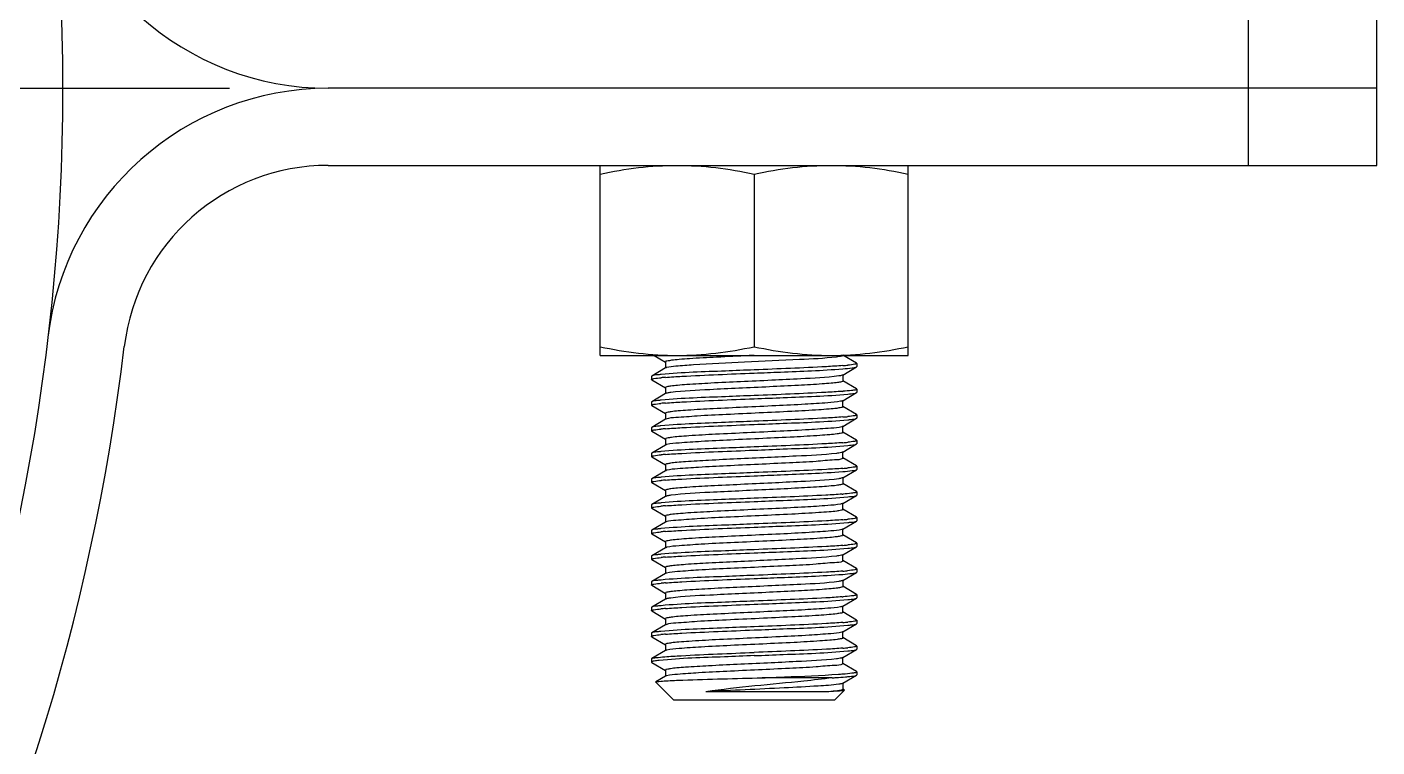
# Model space of a CAD drawing. Extents: x 27938 to 1042331, y -235042 to 1535213.
# Drawn here: x 704501 to 705436, y 751708 to 752207 of the extents above; entities that cross this region are included whole.
import ezdxf

# ---------------------------------------------------------------- set-up
doc = ezdxf.new("R2010")
doc.units = 0
doc.header["$LTSCALE"] = 1000
doc.header["$MEASUREMENT"] = 0
doc.linetypes.add('CENTER', pattern=[50.8, 31.75, -6.35, 6.35, -6.35])

msp = doc.modelspace()

# ---------------------------------------------------------------- linework, layer by layer
at = {"linetype": 'Continuous'}
for p, q in [((705347.48, 752111.23), (705347.48, 752218)), ((705436.45, 752111.23), (705436.45, 752218)), ((705436.45, 752164.62), (704709.87, 752164.62)), ((704709.87, 752111.23), (705436.45, 752111.23)), ((704898.16, 751979.55), (704898.16, 752111.23)), ((705004.93, 752105.22), (705004.93, 751985.56)), ((705111.7, 751979.55), (705111.7, 752111.23)), ((704898.16, 751979.55), (705111.7, 751979.55)), ((704935.56, 751979.52), (704943.57, 751974.88)), ((704943.38, 751975.1), (704943.38, 751970.65)), ((705004.93, 751979.55), (705001.35, 751979.39)), ((705075.94, 751974.19), (705066.28, 751979.78)), ((705075.94, 751974.19), (705076.11, 751973.99)), ((705076.11, 751973.99), (705076.11, 751971.77)), ((704933.92, 751965.29), (704933.75, 751965.09)), ((704933.75, 751965.09), (704933.75, 751962.87)), ((704943.57, 751970.88), (704933.92, 751965.29)), ((705066.28, 751965.98), (705075.94, 751971.57)), ((705066.47, 751966.2), (705066.47, 751961.76)), ((705075.94, 751971.57), (705076.11, 751971.77)), ((704933.92, 751962.67), (704933.75, 751962.87)), ((704933.92, 751962.67), (704943.57, 751957.08)), ((704943.38, 751957.31), (704943.38, 751952.86)), ((705075.94, 751956.39), (705066.28, 751961.98)), ((705075.94, 751956.39), (705076.11, 751956.2)), ((705076.11, 751956.2), (705076.11, 751953.97)), ((704933.92, 751947.49), (704933.75, 751947.3)), ((704933.75, 751947.3), (704933.75, 751945.07)), ((704943.57, 751953.08), (704933.92, 751947.49)), ((705066.28, 751948.18), (705075.94, 751953.78)), ((705066.47, 751943.96), (705066.47, 751948.41)), ((705075.94, 751953.78), (705076.11, 751953.97)), ((704933.92, 751944.88), (704933.75, 751945.07)), ((704933.92, 751944.88), (704943.57, 751939.29)), ((704943.38, 751939.51), (704943.38, 751935.06)), ((705075.94, 751938.6), (705066.28, 751944.19)), ((705066.28, 751930.39), (705075.94, 751935.98)), ((705075.94, 751938.6), (705076.11, 751938.4)), ((705075.94, 751935.98), (705076.11, 751936.18)), ((705076.11, 751938.4), (705076.11, 751936.18)), ((704933.92, 751929.7), (704933.75, 751929.5)), ((704933.75, 751929.5), (704933.75, 751927.28)), ((704933.92, 751927.08), (704933.75, 751927.28)), ((704943.57, 751935.29), (704933.92, 751929.7)), ((704933.92, 751927.08), (704943.57, 751921.49)), ((704943.79, 751935.39), (704943.57, 751935.29)), ((705066.47, 751926.17), (705066.47, 751930.61)), ((704943.57, 751917.49), (704933.92, 751911.9)), ((704943.38, 751921.72), (704943.38, 751917.27)), ((705075.94, 751920.8), (705066.28, 751926.39)), ((705066.28, 751912.59), (705075.94, 751918.19)), ((705075.94, 751920.8), (705076.11, 751920.61)), ((705075.94, 751918.19), (705076.11, 751918.38)), ((705076.11, 751920.61), (705076.11, 751918.38)), ((704933.92, 751911.9), (704933.75, 751911.71)), ((704933.75, 751911.71), (704933.75, 751909.48)), ((704933.92, 751909.29), (704933.75, 751909.48)), ((704933.92, 751909.29), (704943.57, 751903.7)), ((705066.28, 751912.59), (705066.01, 751912.47)), ((705075.94, 751903.01), (705066.28, 751908.6)), ((705066.47, 751908.37), (705066.47, 751912.82)), ((704943.57, 751899.7), (704933.92, 751894.11)), ((704943.38, 751903.92), (704943.38, 751899.47)), ((705066.28, 751894.8), (705075.94, 751900.39)), ((705075.94, 751903.01), (705076.11, 751902.81)), ((705075.94, 751900.39), (705076.11, 751900.59)), ((705076.11, 751902.81), (705076.11, 751900.59)), ((704933.92, 751894.11), (704933.75, 751893.91)), ((704933.75, 751893.91), (704933.75, 751891.69)), ((704933.92, 751891.49), (704933.75, 751891.69)), ((704933.92, 751891.49), (704943.57, 751885.9)), ((705075.94, 751885.21), (705066.28, 751890.8)), ((705066.47, 751895.03), (705066.47, 751890.58)), ((704943.57, 751881.9), (704933.92, 751876.31)), ((704943.38, 751886.13), (704943.38, 751881.68)), ((705066.28, 751877), (705075.94, 751882.6)), ((705075.94, 751885.21), (705076.11, 751885.02)), ((705075.94, 751882.6), (705076.11, 751882.79)), ((705076.11, 751885.02), (705076.11, 751882.79)), ((704933.92, 751876.31), (704933.75, 751876.12)), ((704933.75, 751876.12), (704933.75, 751873.89)), ((704933.92, 751873.7), (704933.75, 751873.89)), ((704933.92, 751873.7), (704943.57, 751868.11)), ((705075.94, 751867.42), (705066.28, 751873.01)), ((705066.47, 751872.78), (705066.47, 751877.23)), ((704943.57, 751864.11), (704933.92, 751858.52)), ((704943.38, 751868.33), (704943.38, 751863.88)), ((704943.79, 751864.21), (704943.57, 751864.11)), ((705066.28, 751859.21), (705075.94, 751864.8)), ((705075.94, 751867.42), (705076.11, 751867.22)), ((705075.94, 751864.8), (705076.11, 751865)), ((705076.11, 751867.22), (705076.11, 751865)), ((704933.92, 751858.52), (704933.75, 751858.32)), ((704933.75, 751858.32), (704933.75, 751856.1)), ((704933.92, 751855.9), (704933.75, 751856.1)), ((704933.92, 751855.9), (704943.57, 751850.31)), ((705075.94, 751849.62), (705066.28, 751855.21)), ((705066.47, 751854.99), (705066.47, 751859.44)), ((704943.57, 751846.31), (704933.92, 751840.72)), ((704943.38, 751850.54), (704943.38, 751846.09)), ((705066.28, 751841.41), (705075.94, 751847.01)), ((705075.94, 751849.62), (705076.11, 751849.43)), ((705075.94, 751847.01), (705076.11, 751847.2)), ((705076.11, 751849.43), (705076.11, 751847.2)), ((704933.92, 751840.72), (704933.75, 751840.53)), ((704933.75, 751840.53), (704933.75, 751838.3)), ((704933.92, 751838.11), (704933.75, 751838.3)), ((704933.92, 751838.11), (704943.57, 751832.52)), ((705066.28, 751841.41), (705066.01, 751841.29)), ((705075.94, 751831.83), (705066.28, 751837.42)), ((705066.47, 751837.19), (705066.47, 751841.64)), ((704943.57, 751828.52), (704933.92, 751822.93)), ((704943.38, 751832.74), (704943.38, 751828.29)), ((705066.28, 751823.62), (705075.94, 751829.21)), ((705066.47, 751823.85), (705066.47, 751819.4)), ((705075.94, 751831.83), (705076.11, 751831.63)), ((705075.94, 751829.21), (705076.11, 751829.41)), ((705076.11, 751831.63), (705076.11, 751829.41)), ((704933.92, 751822.93), (704933.75, 751822.73)), ((704933.75, 751822.73), (704933.75, 751820.51)), ((704933.92, 751820.31), (704933.75, 751820.51)), ((704933.92, 751820.31), (704943.57, 751814.72)), ((704943.38, 751814.95), (704943.38, 751810.5)), ((705075.94, 751814.03), (705066.28, 751819.62)), ((704933.92, 751805.13), (704933.75, 751804.94)), ((704933.75, 751804.94), (704933.75, 751802.71)), ((704943.57, 751810.72), (704933.92, 751805.13)), ((705066.28, 751805.82), (705075.94, 751811.42)), ((705066.47, 751801.6), (705066.47, 751806.05)), ((705075.94, 751814.03), (705076.11, 751813.84)), ((705075.94, 751811.42), (705076.11, 751811.61)), ((705076.11, 751813.84), (705076.11, 751811.61)), ((704933.92, 751802.52), (704933.75, 751802.71)), ((704933.92, 751802.52), (704943.57, 751796.93)), ((704943.38, 751797.15), (704943.38, 751792.7)), ((705075.94, 751796.24), (705066.28, 751801.83)), ((705075.94, 751796.24), (705076.11, 751796.04)), ((705076.11, 751796.04), (705076.11, 751793.82)), ((704933.92, 751787.34), (704933.75, 751787.14)), ((704933.75, 751787.14), (704933.75, 751784.92)), ((704943.57, 751792.93), (704933.92, 751787.34)), ((704943.79, 751793.03), (704943.57, 751792.93)), ((705066.28, 751788.03), (705075.94, 751793.62)), ((705066.47, 751783.81), (705066.47, 751788.26)), ((705075.94, 751793.62), (705076.11, 751793.82)), ((704933.92, 751784.72), (704933.75, 751784.92)), ((704933.92, 751784.72), (704943.57, 751779.13)), ((704943.38, 751779.36), (704943.38, 751774.91)), ((705075.94, 751778.44), (705066.28, 751784.03)), ((705075.94, 751778.44), (705076.11, 751778.25)), ((705076.11, 751778.25), (705076.11, 751776.02)), ((704933.75, 751769.35), (704933.92, 751769.54)), ((704933.75, 751769.35), (704933.75, 751767.12)), ((704943.57, 751775.13), (704933.92, 751769.54)), ((705066.28, 751770.23), (705066.01, 751770.11)), ((705066.28, 751770.23), (705075.94, 751775.83)), ((705066.47, 751766.01), (705066.47, 751770.46)), ((705075.94, 751775.83), (705076.11, 751776.02)), ((704933.75, 751767.12), (704933.92, 751766.93)), ((704933.92, 751766.93), (704943.57, 751761.34)), ((704943.38, 751761.56), (704943.38, 751757.11)), ((705075.94, 751760.65), (705066.28, 751766.24)), ((705076.11, 751760.45), (705075.94, 751760.65)), ((705075.94, 751758.03), (705076.11, 751758.23)), ((705076.11, 751760.45), (705076.11, 751758.23)), ((704936.71, 751753.26), (704936.75, 751753.39)), ((704949.32, 751740.65), (704936.71, 751753.26)), ((704943.57, 751757.34), (704936.75, 751753.39)), ((705059.05, 751756.22), (705010.51, 751756.22)), ((705066.28, 751752.44), (705075.94, 751758.03)), ((705066.47, 751752.67), (705066.47, 751748.22)), ((705060.54, 751740.65), (704949.32, 751740.65)), ((705056.63, 751746.59), (704971.54, 751746.59)), ((705060.54, 751740.65), (705067.5, 751747.62)), ((705067.45, 751747.76), (705066.28, 751748.44)), ((705067.45, 751747.76), (705067.5, 751747.62))]:
    msp.add_line(p, q, dxfattribs=at)
at = {"color": 0, "linetype": 'CENTER'}
msp.add_line((701506.89, 752164.62), (704641.46, 752164.62), dxfattribs=at)
at = {"linetype": 'Continuous'}
msp.add_circle((703074.17, 752164.62), 1451.62, dxfattribs=at)
for centre, radius, start, end in [((704709.87, 752360.36), 195.74, 186.82415, 270), ((704709.87, 751968.87), 195.74, 90, 173.17585), ((704709.87, 751968.87), 142.36, 90, 173.17585), ((703074.17, 752164.62), 1505.01, 186.82415, 353.17585), ((704959.36, 751761.13), 203.86, 94.45812, 95.31469), ((704946.05, 751964.58), 6.79, 105.09314, 106.14114), ((705051.54, 752163.26), 191.34, 274.44401, 275.50896), ((705044.99, 752226.03), 272.18, 274.42341, 274.54966), ((704959.12, 751746.2), 200.98, 94.45697, 95.35574), ((705051.52, 752127.9), 191.58, 274.44141, 275.50783), ((704959.09, 751728.74), 200.64, 94.45612, 95.36224), ((705051.44, 752111.11), 192.58, 274.44667, 275.48819), ((704959.26, 751708.89), 202.71, 94.45704, 95.331), ((704946.05, 751893.4), 6.79, 105.09314, 106.14114), ((705051.54, 752092.08), 191.34, 274.44401, 275.50896), ((704959.36, 751689.95), 203.86, 94.45812, 95.31469), ((705044.99, 752154.85), 272.18, 274.42341, 274.54966), ((704959.12, 751675.02), 200.98, 94.45697, 95.35574), ((705051.52, 752056.72), 191.58, 274.44141, 275.50783), ((704959.09, 751657.56), 200.64, 94.45612, 95.36224), ((705051.44, 752039.93), 192.58, 274.44667, 275.48819), ((704959.26, 751637.71), 202.71, 94.45704, 95.331), ((704946.05, 751822.22), 6.79, 105.09314, 106.14114), ((705051.54, 752020.9), 191.34, 274.44401, 275.50896), ((704959.36, 751618.77), 203.86, 94.45812, 95.31469), ((705044.99, 752083.67), 272.18, 274.42341, 274.54966), ((704959.12, 751603.84), 200.98, 94.45697, 95.35574), ((704959.09, 751586.38), 200.64, 94.45612, 95.36224), ((705051.52, 751985.54), 191.58, 274.44141, 275.50783), ((705051.44, 751968.75), 192.58, 274.44667, 275.48819), ((704946.05, 751751.04), 6.79, 105.09314, 106.14114)]:
    msp.add_arc(centre, radius, start, end, dxfattribs=at)
for points, knots in [([(704898.16, 752105.22), (704906.94, 752107.07), (704924.64, 752110.11), (704942.59, 752111.23), (704951.54, 752111.23)], [0, 0, 0, 0, 0.500766, 1, 1, 1, 1]), ([(704951.54, 752111.23), (704960.49, 752111.23), (704978.44, 752110.11), (704996.14, 752107.07), (705004.93, 752105.22)], [0, 0, 0, 0, 0.499234, 1, 1, 1, 1]), ([(705004.93, 752105.22), (705013.71, 752107.07), (705031.41, 752110.11), (705049.36, 752111.23), (705058.31, 752111.23)], [0, 0, 0, 0, 0.500766, 1, 1, 1, 1]), ([(705058.31, 752111.23), (705067.26, 752111.23), (705085.21, 752110.11), (705102.91, 752107.07), (705111.7, 752105.22)], [0, 0, 0, 0, 0.499234, 1, 1, 1, 1]), ([(704898.16, 751985.56), (704906.94, 751983.72), (704924.64, 751980.68), (704942.59, 751979.55), (704951.54, 751979.55)], [0, 0, 0, 0, 0.500766, 1, 1, 1, 1]), ([(704951.54, 751979.55), (704960.49, 751979.55), (704978.44, 751980.68), (704996.14, 751983.72), (705004.93, 751985.56)], [0, 0, 0, 0, 0.499234, 1, 1, 1, 1]), ([(705004.93, 751985.56), (705013.71, 751983.72), (705031.41, 751980.68), (705049.36, 751979.55), (705058.31, 751979.55)], [0, 0, 0, 0, 0.500766, 1, 1, 1, 1]), ([(705058.31, 751979.55), (705067.26, 751979.55), (705085.21, 751980.68), (705102.91, 751983.72), (705111.7, 751985.56)], [0, 0, 0, 0, 0.499234, 1, 1, 1, 1]), ([(705001.35, 751979.39), (704993.87, 751979.04), (704980.18, 751978.39), (704963.94, 751977.56), (704953.73, 751976.76), (704948.16, 751976.34), (704945.54, 751975.74), (704943.38, 751975.51), (704943.38, 751975.1)], [0, 0, 0, 0, 0.385608, 0.708188, 0.831159, 0.922444, 0.979031, 1, 1, 1, 1]), ([(705061.9, 751978.45), (705053.45, 751977.42), (705032.2, 751976.44), (704999.19, 751974.77), (704970.56, 751973.62), (704952.62, 751972.2), (704946.38, 751971.71), (704944.28, 751971.14)], [0, 0, 0, 0, 0.21664, 0.540669, 0.842029, 0.944627, 1, 1, 1, 1]), ([(705066.29, 751979.33), (705066.12, 751979.23), (705064.68, 751978.77), (705063.19, 751978.61), (705061.9, 751978.45)], [0, 0, 0, 0, 0.133087, 1, 1, 1, 1]), ([(705066.47, 751979.55), (705066.47, 751979.51), (705066.42, 751979.42), (705066.34, 751979.36), (705066.29, 751979.33)], [0, 0, 0, 0, 0.402304, 1, 1, 1, 1]), ([(705075.47, 751973.61), (705075.18, 751973.53), (705073.35, 751973.13), (705071.48, 751972.95), (705069.91, 751972.8)], [0, 0, 0, 0, 0.157623, 1, 1, 1, 1]), ([(705076.11, 751973.99), (705076.11, 751973.91), (705075.86, 751973.72), (705075.63, 751973.66), (705075.47, 751973.61)], [0, 0, 0, 0, 0.324871, 1, 1, 1, 1]), ([(704940.43, 751966.33), (704939.6, 751966.25), (704937.45, 751965.95), (704935.1, 751965.97), (704933.92, 751965.29)], [0, 0, 0, 0, 0.37952, 1, 1, 1, 1]), ([(704934.57, 751963.3), (704934.88, 751963.38), (704936.84, 751963.77), (704938.82, 751963.95), (704940.48, 751964.11)], [0, 0, 0, 0, 0.163234, 1, 1, 1, 1]), ([(705004.93, 751969.54), (704998.29, 751969.28), (704976.79, 751968.36), (704955.25, 751967.72), (704940.43, 751966.33)], [0, 0, 0, 0, 0.308576, 1, 1, 1, 1]), ([(705063.54, 751965.33), (705054.84, 751964.01), (705039.28, 751963.5), (705016.59, 751962.26), (704995.8, 751961.35), (704976.2, 751960.4), (704961.57, 751959.6), (704952.48, 751958.87), (704947.58, 751958.45), (704945.26, 751957.93), (704943.38, 751957.67), (704943.38, 751957.31)], [0, 0, 0, 0, 0.218787, 0.386207, 0.566108, 0.736243, 0.875583, 0.928118, 0.966979, 0.991, 1, 1, 1, 1]), ([(704943.51, 751964.37), (704947.28, 751964.67), (704967.74, 751965.9), (704988.23, 751966.65), (705004.93, 751967.32)], [0, 0, 0, 0, 0.184575, 1, 1, 1, 1]), ([(704944.16, 751971.11), (704944.05, 751971.07), (704943.85, 751971.01), (704943.65, 751970.92), (704943.57, 751970.88)], [0, 0, 0, 0, 0.572041, 1, 1, 1, 1]), ([(705066.37, 751972.49), (705062.6, 751972.19), (705042.13, 751970.96), (705021.64, 751970.21), (705004.93, 751969.54)], [0, 0, 0, 0, 0.184436, 1, 1, 1, 1]), ([(705004.93, 751967.32), (705011.02, 751967.56), (705031.47, 751968.4), (705051.94, 751969.14), (705066.27, 751970.26)], [0, 0, 0, 0, 0.297863, 1, 1, 1, 1]), ([(705066.28, 751965.98), (705066.16, 751965.91), (705065.27, 751965.58), (705064.33, 751965.45), (705063.54, 751965.33)], [0, 0, 0, 0, 0.147905, 1, 1, 1, 1]), ([(705066.27, 751970.26), (705068.49, 751970.43), (705071.64, 751970.87), (705075.04, 751971.06), (705075.94, 751971.57)], [0, 0, 0, 0, 0.683734, 1, 1, 1, 1]), ([(704933.75, 751962.87), (704933.75, 751962.97), (704934.09, 751963.17), (704934.36, 751963.24), (704934.57, 751963.3)], [0, 0, 0, 0, 0.313847, 1, 1, 1, 1]), ([(705066.47, 751961.76), (705066.47, 751961.4), (705064.65, 751961.14), (705062.38, 751960.63), (705057.61, 751960.22), (705048.75, 751959.49), (705034.43, 751958.71), (705015.2, 751957.76), (704994.66, 751956.86), (704971.83, 751955.66), (704956.05, 751955.05), (704947.09, 751953.85)], [0, 0, 0, 0, 0.00884, 0.032379, 0.070466, 0.122006, 0.258971, 0.426878, 0.605536, 0.773444, 1, 1, 1, 1]), ([(705065.98, 751954.67), (705062.2, 751954.37), (705041.86, 751953.15), (705021.5, 751952.41), (705004.93, 751951.75)], [0, 0, 0, 0, 0.18595, 1, 1, 1, 1]), ([(705073.69, 751955.46), (705073.24, 751955.39), (705070.88, 751955.07), (705068.5, 751954.87), (705066.58, 751954.71)], [0, 0, 0, 0, 0.190828, 1, 1, 1, 1]), ([(705076.11, 751956.2), (705076.11, 751956.12), (705075.29, 751955.52), (705074.46, 751955.57), (705073.69, 751955.46)], [0, 0, 0, 0, 0.093121, 1, 1, 1, 1]), ([(704933.75, 751945.07), (704933.75, 751945.16), (704934.04, 751945.36), (704934.28, 751945.42), (704934.47, 751945.48)], [0, 0, 0, 0, 0.318631, 1, 1, 1, 1]), ([(704940.48, 751948.54), (704939.64, 751948.46), (704937.47, 751948.16), (704935.11, 751948.18), (704933.92, 751947.49)], [0, 0, 0, 0, 0.379704, 1, 1, 1, 1]), ([(704934.47, 751945.48), (704934.77, 751945.56), (704936.72, 751945.96), (704938.7, 751946.15), (704940.36, 751946.3)], [0, 0, 0, 0, 0.159226, 1, 1, 1, 1]), ([(705004.93, 751951.75), (704998.3, 751951.48), (704976.81, 751950.57), (704955.29, 751949.93), (704940.48, 751948.54)], [0, 0, 0, 0, 0.308379, 1, 1, 1, 1]), ([(705064.82, 751947.75), (705061.87, 751947.16), (705053.63, 751946.55), (705038.7, 751945.54), (705019.34, 751944.62), (704998.08, 751943.65), (704977.78, 751942.68), (704962.5, 751941.87), (704952.97, 751941.11), (704947.81, 751940.69), (704945.37, 751940.14), (704943.38, 751939.89), (704943.38, 751939.51)], [0, 0, 0, 0, 0.074051, 0.202548, 0.368862, 0.551322, 0.726125, 0.870472, 0.925123, 0.96561, 0.990669, 1, 1, 1, 1]), ([(704943.5, 751946.57), (704947.27, 751946.87), (704967.74, 751948.11), (704988.22, 751948.86), (705004.93, 751949.52)], [0, 0, 0, 0, 0.184524, 1, 1, 1, 1]), ([(704947.09, 751953.85), (704946.66, 751953.79), (704945.49, 751953.59), (704944.24, 751953.47), (704943.57, 751953.08)], [0, 0, 0, 0, 0.360643, 1, 1, 1, 1]), ([(705004.93, 751949.52), (705011.66, 751949.79), (705033.32, 751950.72), (705055.03, 751951.33), (705069.91, 751952.78)], [0, 0, 0, 0, 0.310578, 1, 1, 1, 1]), ([(705066.28, 751948.18), (705066.11, 751948.09), (705065.62, 751947.92), (705065.12, 751947.81), (705064.82, 751947.75)], [0, 0, 0, 0, 0.388593, 1, 1, 1, 1]), ([(705069.91, 751952.78), (705070.68, 751952.86), (705072.67, 751953.14), (705074.84, 751953.14), (705075.94, 751953.78)], [0, 0, 0, 0, 0.377935, 1, 1, 1, 1]), ([(705066.47, 751943.96), (705066.47, 751943.55), (705064.32, 751943.32), (705061.69, 751942.72), (705056.12, 751942.3), (705045.92, 751941.51), (705029.68, 751940.67), (705008.34, 751939.68), (704986.49, 751938.63), (704967.17, 751937.82), (704953.38, 751936.51), (704945.98, 751936.26), (704943.79, 751935.39)], [0, 0, 0, 0, 0.009911, 0.036684, 0.079861, 0.138026, 0.290611, 0.473012, 0.659513, 0.823824, 0.942824, 1, 1, 1, 1]), ([(705066.36, 751936.9), (705062.59, 751936.6), (705042.12, 751935.37), (705021.63, 751934.62), (705004.93, 751933.95)], [0, 0, 0, 0, 0.184477, 1, 1, 1, 1]), ([(705069.86, 751934.98), (705070.63, 751935.06), (705072.64, 751935.34), (705074.83, 751935.34), (705075.94, 751935.98)], [0, 0, 0, 0, 0.378132, 1, 1, 1, 1]), ([(705075.44, 751938.01), (705075.15, 751937.93), (705073.33, 751937.54), (705071.47, 751937.36), (705069.91, 751937.21)], [0, 0, 0, 0, 0.159145, 1, 1, 1, 1]), ([(705076.11, 751938.4), (705076.11, 751938.31), (705075.84, 751938.13), (705075.61, 751938.06), (705075.44, 751938.01)], [0, 0, 0, 0, 0.322656, 1, 1, 1, 1]), ([(704933.75, 751927.28), (704933.75, 751927.38), (704934.08, 751927.58), (704934.35, 751927.65), (704934.55, 751927.7)], [0, 0, 0, 0, 0.315061, 1, 1, 1, 1]), ([(704940.36, 751930.73), (704939.54, 751930.66), (704937.41, 751930.36), (704935.08, 751930.38), (704933.92, 751929.7)], [0, 0, 0, 0, 0.37931, 1, 1, 1, 1]), ([(704934.55, 751927.7), (704934.86, 751927.79), (704936.77, 751928.17), (704938.72, 751928.35), (704940.34, 751928.51)], [0, 0, 0, 0, 0.163145, 1, 1, 1, 1]), ([(705004.93, 751933.95), (704998.28, 751933.69), (704976.75, 751932.77), (704955.19, 751932.14), (704940.36, 751930.73)], [0, 0, 0, 0, 0.308852, 1, 1, 1, 1]), ([(705065.74, 751930.18), (705063.27, 751929.44), (705055.61, 751928.99), (705041.38, 751927.85), (705022.04, 751926.97), (705000.37, 751925.96), (704979.37, 751924.97), (704963.45, 751924.14), (704953.48, 751923.36), (704948.04, 751922.93), (704945.48, 751922.35), (704943.38, 751922.11), (704943.38, 751921.72)], [0, 0, 0, 0, 0.062951, 0.18524, 0.350271, 0.535399, 0.715185, 0.864922, 0.92187, 0.964113, 0.990297, 1, 1, 1, 1]), ([(704943.5, 751928.78), (704947.27, 751929.08), (704967.74, 751930.31), (704988.22, 751931.06), (705004.93, 751931.73)], [0, 0, 0, 0, 0.18453, 1, 1, 1, 1]), ([(705004.93, 751931.73), (705011.65, 751931.99), (705033.29, 751932.92), (705054.98, 751933.54), (705069.86, 751934.98)], [0, 0, 0, 0, 0.310323, 1, 1, 1, 1]), ([(705066.28, 751930.39), (705066.21, 751930.35), (705066.03, 751930.27), (705065.84, 751930.21), (705065.74, 751930.18)], [0, 0, 0, 0, 0.430479, 1, 1, 1, 1]), ([(704944.53, 751917.82), (704944.34, 751917.77), (704944.01, 751917.68), (704943.69, 751917.56), (704943.57, 751917.49)], [0, 0, 0, 0, 0.59312, 1, 1, 1, 1]), ([(705066.47, 751926.17), (705066.47, 751925.78), (705064.43, 751925.53), (705061.93, 751924.97), (705056.63, 751924.55), (705046.88, 751923.78), (705031.28, 751922.95), (705010.63, 751921.98), (704989.16, 751920.99), (704969.8, 751920.08), (704955.19, 751919.02), (704947.25, 751918.47), (704944.53, 751917.82)], [0, 0, 0, 0, 0.00951, 0.035123, 0.076469, 0.132247, 0.279239, 0.456494, 0.640275, 0.805971, 0.931424, 1, 1, 1, 1]), ([(705066.37, 751919.11), (705062.6, 751918.81), (705042.13, 751917.57), (705021.64, 751916.82), (705004.93, 751916.16)], [0, 0, 0, 0, 0.184455, 1, 1, 1, 1]), ([(705004.93, 751913.93), (705011.66, 751914.2), (705033.32, 751915.13), (705055.03, 751915.74), (705069.91, 751917.19)], [0, 0, 0, 0, 0.310595, 1, 1, 1, 1]), ([(705075.42, 751920.21), (705075.14, 751920.13), (705073.3, 751919.74), (705071.43, 751919.56), (705069.86, 751919.41)], [0, 0, 0, 0, 0.159397, 1, 1, 1, 1]), ([(705069.91, 751917.19), (705070.68, 751917.27), (705072.67, 751917.55), (705074.84, 751917.55), (705075.94, 751918.19)], [0, 0, 0, 0, 0.377931, 1, 1, 1, 1]), ([(705076.11, 751920.61), (705076.11, 751920.52), (705075.84, 751920.33), (705075.6, 751920.26), (705075.42, 751920.21)], [0, 0, 0, 0, 0.322005, 1, 1, 1, 1]), ([(704933.75, 751909.48), (704933.75, 751909.57), (704934.04, 751909.77), (704934.29, 751909.84), (704934.48, 751909.89)], [0, 0, 0, 0, 0.317967, 1, 1, 1, 1]), ([(704940.34, 751912.94), (704939.52, 751912.86), (704937.4, 751912.56), (704935.08, 751912.58), (704933.92, 751911.9)], [0, 0, 0, 0, 0.379296, 1, 1, 1, 1]), ([(704934.48, 751909.89), (704934.79, 751909.98), (704936.76, 751910.38), (704938.75, 751910.56), (704940.43, 751910.72)], [0, 0, 0, 0, 0.159617, 1, 1, 1, 1]), ([(705004.93, 751916.16), (704998.27, 751915.89), (704976.74, 751914.97), (704955.17, 751914.34), (704940.34, 751912.94)], [0, 0, 0, 0, 0.308927, 1, 1, 1, 1]), ([(705061.9, 751911.72), (705052.69, 751910.6), (705036.73, 751909.93), (705013.79, 751908.76), (704993.52, 751907.86), (704974.64, 751906.93), (704960.65, 751906.16), (704952, 751905.44), (704947.36, 751905.03), (704945.14, 751904.53), (704943.38, 751904.27), (704943.38, 751903.92)], [0, 0, 0, 0, 0.234088, 0.402448, 0.579889, 0.745639, 0.880314, 0.930897, 0.968237, 0.991317, 1, 1, 1, 1]), ([(704943.51, 751910.98), (704947.28, 751911.28), (704967.74, 751912.52), (704988.23, 751913.27), (705004.93, 751913.93)], [0, 0, 0, 0, 0.184554, 1, 1, 1, 1]), ([(705066.29, 751908.15), (705064.64, 751907.17), (705058.06, 751907.22), (705046.05, 751905.73), (705028.29, 751905.08), (705007.7, 751904.03), (704986.7, 751903.08), (704968.04, 751902.2), (704954.22, 751901.13), (704946.76, 751900.63), (704944.28, 751899.96)], [0, 0, 0, 0, 0.046973, 0.152409, 0.303029, 0.479455, 0.658932, 0.818305, 0.937036, 1, 1, 1, 1]), ([(705066.01, 751912.47), (705065.8, 751912.39), (705064.45, 751912.03), (705063.07, 751911.86), (705061.9, 751911.72)], [0, 0, 0, 0, 0.158312, 1, 1, 1, 1]), ([(705066.47, 751908.37), (705066.47, 751908.33), (705066.42, 751908.24), (705066.34, 751908.18), (705066.29, 751908.15)], [0, 0, 0, 0, 0.402304, 1, 1, 1, 1]), ([(704944.16, 751899.93), (704944.05, 751899.89), (704943.85, 751899.83), (704943.65, 751899.74), (704943.57, 751899.7)], [0, 0, 0, 0, 0.572041, 1, 1, 1, 1]), ([(705066.37, 751901.31), (705062.6, 751901.01), (705042.13, 751899.78), (705021.64, 751899.03), (705004.93, 751898.36)], [0, 0, 0, 0, 0.184436, 1, 1, 1, 1]), ([(705004.93, 751896.14), (705011.02, 751896.38), (705031.47, 751897.22), (705051.94, 751897.96), (705066.27, 751899.08)], [0, 0, 0, 0, 0.297863, 1, 1, 1, 1]), ([(705066.27, 751899.08), (705068.49, 751899.25), (705071.64, 751899.69), (705075.04, 751899.88), (705075.94, 751900.39)], [0, 0, 0, 0, 0.683734, 1, 1, 1, 1]), ([(705075.47, 751902.43), (705075.18, 751902.35), (705073.35, 751901.95), (705071.48, 751901.77), (705069.91, 751901.62)], [0, 0, 0, 0, 0.157623, 1, 1, 1, 1]), ([(705076.11, 751902.81), (705076.11, 751902.73), (705075.86, 751902.54), (705075.63, 751902.48), (705075.47, 751902.43)], [0, 0, 0, 0, 0.324871, 1, 1, 1, 1]), ([(704933.75, 751891.69), (704933.75, 751891.79), (704934.09, 751891.99), (704934.36, 751892.06), (704934.57, 751892.12)], [0, 0, 0, 0, 0.313847, 1, 1, 1, 1]), ([(704940.43, 751895.15), (704939.6, 751895.07), (704937.45, 751894.77), (704935.1, 751894.79), (704933.92, 751894.11)], [0, 0, 0, 0, 0.37952, 1, 1, 1, 1]), ([(704934.57, 751892.12), (704934.88, 751892.2), (704936.84, 751892.59), (704938.82, 751892.77), (704940.48, 751892.93)], [0, 0, 0, 0, 0.163234, 1, 1, 1, 1]), ([(705004.93, 751898.36), (704998.29, 751898.1), (704976.79, 751897.18), (704955.25, 751896.54), (704940.43, 751895.15)], [0, 0, 0, 0, 0.308576, 1, 1, 1, 1]), ([(705063.54, 751894.15), (705054.84, 751892.83), (705039.28, 751892.32), (705016.59, 751891.08), (704995.8, 751890.17), (704976.2, 751889.22), (704961.57, 751888.42), (704952.48, 751887.69), (704947.58, 751887.27), (704945.26, 751886.75), (704943.38, 751886.49), (704943.38, 751886.13)], [0, 0, 0, 0, 0.218787, 0.386207, 0.566108, 0.736243, 0.875583, 0.928118, 0.966979, 0.991, 1, 1, 1, 1]), ([(704943.51, 751893.19), (704947.28, 751893.49), (704967.74, 751894.72), (704988.23, 751895.47), (705004.93, 751896.14)], [0, 0, 0, 0, 0.184575, 1, 1, 1, 1]), ([(705066.47, 751890.58), (705066.47, 751890.22), (705064.65, 751889.96), (705062.38, 751889.45), (705057.61, 751889.04), (705048.75, 751888.31), (705034.43, 751887.53), (705015.2, 751886.58), (704994.66, 751885.68), (704971.83, 751884.48), (704956.05, 751883.87), (704947.09, 751882.67)], [0, 0, 0, 0, 0.00884, 0.032379, 0.070466, 0.122006, 0.258971, 0.426878, 0.605536, 0.773444, 1, 1, 1, 1]), ([(705066.28, 751894.8), (705066.16, 751894.73), (705065.27, 751894.4), (705064.33, 751894.27), (705063.54, 751894.15)], [0, 0, 0, 0, 0.147905, 1, 1, 1, 1]), ([(705004.93, 751880.57), (704998.3, 751880.3), (704976.81, 751879.39), (704955.29, 751878.75), (704940.48, 751877.36)], [0, 0, 0, 0, 0.308379, 1, 1, 1, 1]), ([(704947.09, 751882.67), (704946.66, 751882.61), (704945.49, 751882.41), (704944.24, 751882.29), (704943.57, 751881.9)], [0, 0, 0, 0, 0.360643, 1, 1, 1, 1]), ([(705065.98, 751883.49), (705062.2, 751883.19), (705041.86, 751881.97), (705021.5, 751881.23), (705004.93, 751880.57)], [0, 0, 0, 0, 0.18595, 1, 1, 1, 1]), ([(705004.93, 751878.34), (705011.66, 751878.61), (705033.32, 751879.54), (705055.03, 751880.15), (705069.91, 751881.6)], [0, 0, 0, 0, 0.310578, 1, 1, 1, 1]), ([(705073.69, 751884.28), (705073.24, 751884.21), (705070.88, 751883.89), (705068.5, 751883.69), (705066.58, 751883.53)], [0, 0, 0, 0, 0.190828, 1, 1, 1, 1]), ([(705069.91, 751881.6), (705070.68, 751881.68), (705072.67, 751881.96), (705074.84, 751881.96), (705075.94, 751882.6)], [0, 0, 0, 0, 0.377935, 1, 1, 1, 1]), ([(705076.11, 751885.02), (705076.11, 751884.94), (705075.29, 751884.34), (705074.46, 751884.39), (705073.69, 751884.28)], [0, 0, 0, 0, 0.093121, 1, 1, 1, 1]), ([(704933.75, 751873.89), (704933.75, 751873.98), (704934.04, 751874.18), (704934.28, 751874.24), (704934.47, 751874.3)], [0, 0, 0, 0, 0.318631, 1, 1, 1, 1]), ([(704940.48, 751877.36), (704939.64, 751877.28), (704937.47, 751876.98), (704935.11, 751877), (704933.92, 751876.31)], [0, 0, 0, 0, 0.379704, 1, 1, 1, 1]), ([(704934.47, 751874.3), (704934.77, 751874.38), (704936.72, 751874.78), (704938.7, 751874.97), (704940.36, 751875.12)], [0, 0, 0, 0, 0.159226, 1, 1, 1, 1]), ([(705064.82, 751876.57), (705061.87, 751875.98), (705053.63, 751875.37), (705038.7, 751874.36), (705019.34, 751873.44), (704998.08, 751872.47), (704977.78, 751871.5), (704962.5, 751870.69), (704952.97, 751869.93), (704947.81, 751869.51), (704945.37, 751868.96), (704943.38, 751868.71), (704943.38, 751868.33)], [0, 0, 0, 0, 0.074051, 0.202548, 0.368862, 0.551322, 0.726125, 0.870472, 0.925123, 0.96561, 0.990669, 1, 1, 1, 1]), ([(704943.5, 751875.39), (704947.27, 751875.69), (704967.74, 751876.93), (704988.22, 751877.68), (705004.93, 751878.34)], [0, 0, 0, 0, 0.184524, 1, 1, 1, 1]), ([(705066.47, 751872.78), (705066.47, 751872.37), (705064.32, 751872.14), (705061.69, 751871.54), (705056.12, 751871.12), (705045.92, 751870.33), (705029.68, 751869.49), (705008.34, 751868.5), (704986.49, 751867.45), (704967.17, 751866.64), (704953.38, 751865.33), (704945.98, 751865.08), (704943.79, 751864.21)], [0, 0, 0, 0, 0.009911, 0.036684, 0.079861, 0.138026, 0.290611, 0.473012, 0.659513, 0.823824, 0.942824, 1, 1, 1, 1]), ([(705066.28, 751877), (705066.11, 751876.91), (705065.62, 751876.74), (705065.12, 751876.63), (705064.82, 751876.57)], [0, 0, 0, 0, 0.388593, 1, 1, 1, 1]), ([(705004.93, 751862.77), (704998.28, 751862.51), (704976.75, 751861.59), (704955.19, 751860.96), (704940.36, 751859.55)], [0, 0, 0, 0, 0.308852, 1, 1, 1, 1]), ([(705066.36, 751865.72), (705062.59, 751865.42), (705042.12, 751864.19), (705021.63, 751863.44), (705004.93, 751862.77)], [0, 0, 0, 0, 0.184477, 1, 1, 1, 1]), ([(705004.93, 751860.55), (705011.65, 751860.81), (705033.29, 751861.74), (705054.98, 751862.36), (705069.86, 751863.8)], [0, 0, 0, 0, 0.310323, 1, 1, 1, 1]), ([(705069.86, 751863.8), (705070.63, 751863.88), (705072.64, 751864.16), (705074.83, 751864.16), (705075.94, 751864.8)], [0, 0, 0, 0, 0.378132, 1, 1, 1, 1]), ([(705075.44, 751866.83), (705075.15, 751866.75), (705073.33, 751866.36), (705071.47, 751866.18), (705069.91, 751866.03)], [0, 0, 0, 0, 0.159145, 1, 1, 1, 1]), ([(705076.11, 751867.22), (705076.11, 751867.13), (705075.84, 751866.95), (705075.61, 751866.88), (705075.44, 751866.83)], [0, 0, 0, 0, 0.322656, 1, 1, 1, 1]), ([(704933.75, 751856.1), (704933.75, 751856.2), (704934.08, 751856.4), (704934.35, 751856.47), (704934.55, 751856.53)], [0, 0, 0, 0, 0.315061, 1, 1, 1, 1]), ([(704940.36, 751859.55), (704939.54, 751859.48), (704937.41, 751859.18), (704935.08, 751859.2), (704933.92, 751858.52)], [0, 0, 0, 0, 0.37931, 1, 1, 1, 1]), ([(704934.55, 751856.53), (704934.86, 751856.61), (704936.77, 751856.99), (704938.72, 751857.17), (704940.34, 751857.33)], [0, 0, 0, 0, 0.163145, 1, 1, 1, 1]), ([(705065.74, 751859), (705063.27, 751858.26), (705055.61, 751857.81), (705041.38, 751856.67), (705022.04, 751855.79), (705000.37, 751854.78), (704979.37, 751853.79), (704963.45, 751852.96), (704953.48, 751852.18), (704948.04, 751851.75), (704945.48, 751851.17), (704943.38, 751850.93), (704943.38, 751850.54)], [0, 0, 0, 0, 0.062951, 0.18524, 0.350271, 0.535399, 0.715185, 0.864922, 0.92187, 0.964113, 0.990297, 1, 1, 1, 1]), ([(704943.5, 751857.6), (704947.27, 751857.9), (704967.74, 751859.13), (704988.22, 751859.88), (705004.93, 751860.55)], [0, 0, 0, 0, 0.18453, 1, 1, 1, 1]), ([(705066.47, 751854.99), (705066.47, 751854.6), (705064.43, 751854.35), (705061.93, 751853.79), (705056.63, 751853.37), (705046.88, 751852.6), (705031.28, 751851.77), (705010.63, 751850.8), (704989.16, 751849.81), (704969.8, 751848.9), (704955.19, 751847.84), (704947.25, 751847.29), (704944.53, 751846.64)], [0, 0, 0, 0, 0.00951, 0.035123, 0.076469, 0.132247, 0.279239, 0.456494, 0.640275, 0.805971, 0.931424, 1, 1, 1, 1]), ([(705066.28, 751859.21), (705066.21, 751859.17), (705066.03, 751859.09), (705065.84, 751859.03), (705065.74, 751859)], [0, 0, 0, 0, 0.430479, 1, 1, 1, 1]), ([(705004.93, 751844.98), (704998.27, 751844.71), (704976.74, 751843.79), (704955.17, 751843.16), (704940.34, 751841.76)], [0, 0, 0, 0, 0.308927, 1, 1, 1, 1]), ([(704943.51, 751839.8), (704947.28, 751840.1), (704967.74, 751841.34), (704988.23, 751842.09), (705004.93, 751842.75)], [0, 0, 0, 0, 0.184554, 1, 1, 1, 1]), ([(704944.53, 751846.64), (704944.34, 751846.59), (704944.01, 751846.5), (704943.69, 751846.38), (704943.57, 751846.31)], [0, 0, 0, 0, 0.59312, 1, 1, 1, 1]), ([(705066.37, 751847.93), (705062.6, 751847.63), (705042.13, 751846.39), (705021.64, 751845.64), (705004.93, 751844.98)], [0, 0, 0, 0, 0.184455, 1, 1, 1, 1]), ([(705004.93, 751842.75), (705011.66, 751843.02), (705033.32, 751843.95), (705055.03, 751844.56), (705069.91, 751846.01)], [0, 0, 0, 0, 0.310595, 1, 1, 1, 1]), ([(705075.42, 751849.03), (705075.14, 751848.95), (705073.3, 751848.56), (705071.43, 751848.38), (705069.86, 751848.23)], [0, 0, 0, 0, 0.159397, 1, 1, 1, 1]), ([(705069.91, 751846.01), (705070.68, 751846.09), (705072.67, 751846.37), (705074.84, 751846.37), (705075.94, 751847.01)], [0, 0, 0, 0, 0.377931, 1, 1, 1, 1]), ([(705076.11, 751849.43), (705076.11, 751849.34), (705075.84, 751849.15), (705075.6, 751849.08), (705075.42, 751849.03)], [0, 0, 0, 0, 0.322005, 1, 1, 1, 1]), ([(704933.75, 751838.3), (704933.75, 751838.39), (704934.04, 751838.59), (704934.29, 751838.66), (704934.48, 751838.71)], [0, 0, 0, 0, 0.317967, 1, 1, 1, 1]), ([(704940.34, 751841.76), (704939.52, 751841.68), (704937.4, 751841.38), (704935.08, 751841.4), (704933.92, 751840.72)], [0, 0, 0, 0, 0.379296, 1, 1, 1, 1]), ([(704934.48, 751838.71), (704934.79, 751838.8), (704936.76, 751839.2), (704938.75, 751839.38), (704940.43, 751839.54)], [0, 0, 0, 0, 0.159617, 1, 1, 1, 1]), ([(705061.9, 751840.54), (705052.69, 751839.42), (705036.73, 751838.75), (705013.79, 751837.58), (704993.52, 751836.68), (704974.64, 751835.75), (704960.65, 751834.98), (704952, 751834.26), (704947.36, 751833.85), (704945.14, 751833.35), (704943.38, 751833.09), (704943.38, 751832.74)], [0, 0, 0, 0, 0.234088, 0.402448, 0.579889, 0.745639, 0.880314, 0.930897, 0.968237, 0.991317, 1, 1, 1, 1]), ([(705066.29, 751836.97), (705064.64, 751835.99), (705058.06, 751836.04), (705046.05, 751834.55), (705028.29, 751833.9), (705007.7, 751832.85), (704986.7, 751831.9), (704968.04, 751831.02), (704954.22, 751829.95), (704946.76, 751829.45), (704944.28, 751828.78)], [0, 0, 0, 0, 0.046973, 0.152409, 0.303029, 0.479455, 0.658932, 0.818305, 0.937036, 1, 1, 1, 1]), ([(705066.01, 751841.29), (705065.8, 751841.21), (705064.45, 751840.85), (705063.07, 751840.68), (705061.9, 751840.54)], [0, 0, 0, 0, 0.158312, 1, 1, 1, 1]), ([(705066.47, 751837.19), (705066.47, 751837.15), (705066.42, 751837.06), (705066.34, 751837), (705066.29, 751836.97)], [0, 0, 0, 0, 0.402304, 1, 1, 1, 1]), ([(704940.43, 751823.97), (704939.6, 751823.89), (704937.45, 751823.59), (704935.1, 751823.61), (704933.92, 751822.93)], [0, 0, 0, 0, 0.37952, 1, 1, 1, 1]), ([(705004.93, 751827.18), (704998.29, 751826.92), (704976.79, 751826), (704955.25, 751825.36), (704940.43, 751823.97)], [0, 0, 0, 0, 0.308576, 1, 1, 1, 1]), ([(704943.51, 751822.01), (704947.28, 751822.31), (704967.74, 751823.54), (704988.23, 751824.29), (705004.93, 751824.96)], [0, 0, 0, 0, 0.184575, 1, 1, 1, 1]), ([(704944.16, 751828.75), (704944.05, 751828.71), (704943.85, 751828.65), (704943.65, 751828.56), (704943.57, 751828.52)], [0, 0, 0, 0, 0.572041, 1, 1, 1, 1]), ([(705066.37, 751830.13), (705062.6, 751829.83), (705042.13, 751828.6), (705021.64, 751827.85), (705004.93, 751827.18)], [0, 0, 0, 0, 0.184436, 1, 1, 1, 1]), ([(705004.93, 751824.96), (705011.02, 751825.2), (705031.47, 751826.04), (705051.94, 751826.78), (705066.27, 751827.9)], [0, 0, 0, 0, 0.297863, 1, 1, 1, 1]), ([(705066.28, 751823.62), (705066.16, 751823.55), (705065.27, 751823.22), (705064.33, 751823.09), (705063.54, 751822.97)], [0, 0, 0, 0, 0.147905, 1, 1, 1, 1]), ([(705066.27, 751827.9), (705068.49, 751828.07), (705071.64, 751828.51), (705075.04, 751828.7), (705075.94, 751829.21)], [0, 0, 0, 0, 0.683734, 1, 1, 1, 1]), ([(705075.47, 751831.25), (705075.18, 751831.17), (705073.35, 751830.77), (705071.48, 751830.59), (705069.91, 751830.44)], [0, 0, 0, 0, 0.157623, 1, 1, 1, 1]), ([(705076.11, 751831.63), (705076.11, 751831.55), (705075.86, 751831.36), (705075.63, 751831.3), (705075.47, 751831.25)], [0, 0, 0, 0, 0.324871, 1, 1, 1, 1]), ([(704933.75, 751820.51), (704933.75, 751820.61), (704934.09, 751820.81), (704934.36, 751820.88), (704934.57, 751820.94)], [0, 0, 0, 0, 0.313847, 1, 1, 1, 1]), ([(704934.57, 751820.94), (704934.88, 751821.02), (704936.84, 751821.41), (704938.82, 751821.59), (704940.48, 751821.75)], [0, 0, 0, 0, 0.163234, 1, 1, 1, 1]), ([(705063.54, 751822.97), (705054.84, 751821.65), (705039.28, 751821.14), (705016.59, 751819.9), (704995.8, 751818.99), (704976.2, 751818.04), (704961.57, 751817.24), (704952.48, 751816.51), (704947.58, 751816.09), (704945.26, 751815.57), (704943.38, 751815.31), (704943.38, 751814.95)], [0, 0, 0, 0, 0.218787, 0.386207, 0.566108, 0.736243, 0.875583, 0.928118, 0.966979, 0.991, 1, 1, 1, 1]), ([(705066.47, 751819.4), (705066.47, 751819.04), (705064.65, 751818.78), (705062.38, 751818.27), (705057.61, 751817.86), (705048.75, 751817.13), (705034.43, 751816.35), (705015.2, 751815.41), (704994.66, 751814.5), (704971.83, 751813.3), (704956.05, 751812.69), (704947.09, 751811.49)], [0, 0, 0, 0, 0.00884, 0.032379, 0.070466, 0.122006, 0.258971, 0.426878, 0.605536, 0.773444, 1, 1, 1, 1]), ([(704940.48, 751806.18), (704939.64, 751806.1), (704937.47, 751805.8), (704935.11, 751805.82), (704933.92, 751805.13)], [0, 0, 0, 0, 0.379704, 1, 1, 1, 1]), ([(705004.93, 751809.39), (704998.3, 751809.12), (704976.81, 751808.21), (704955.29, 751807.57), (704940.48, 751806.18)], [0, 0, 0, 0, 0.308379, 1, 1, 1, 1]), ([(705064.82, 751805.39), (705061.87, 751804.8), (705053.63, 751804.19), (705038.7, 751803.18), (705019.34, 751802.27), (704998.08, 751801.29), (704977.78, 751800.32), (704962.5, 751799.51), (704952.97, 751798.75), (704947.81, 751798.33), (704945.37, 751797.78), (704943.38, 751797.53), (704943.38, 751797.15)], [0, 0, 0, 0, 0.074051, 0.202548, 0.368862, 0.551322, 0.726125, 0.870472, 0.925123, 0.96561, 0.990669, 1, 1, 1, 1]), ([(704943.5, 751804.21), (704947.27, 751804.51), (704967.74, 751805.75), (704988.22, 751806.5), (705004.93, 751807.16)], [0, 0, 0, 0, 0.184524, 1, 1, 1, 1]), ([(704947.09, 751811.49), (704946.66, 751811.43), (704945.49, 751811.23), (704944.24, 751811.11), (704943.57, 751810.72)], [0, 0, 0, 0, 0.360643, 1, 1, 1, 1]), ([(705065.98, 751812.31), (705062.2, 751812.01), (705041.86, 751810.79), (705021.5, 751810.05), (705004.93, 751809.39)], [0, 0, 0, 0, 0.18595, 1, 1, 1, 1]), ([(705004.93, 751807.16), (705011.66, 751807.43), (705033.32, 751808.36), (705055.03, 751808.97), (705069.91, 751810.42)], [0, 0, 0, 0, 0.310578, 1, 1, 1, 1]), ([(705066.28, 751805.82), (705066.11, 751805.73), (705065.62, 751805.57), (705065.12, 751805.45), (705064.82, 751805.39)], [0, 0, 0, 0, 0.388593, 1, 1, 1, 1]), ([(705073.69, 751813.1), (705073.24, 751813.03), (705070.88, 751812.71), (705068.5, 751812.51), (705066.58, 751812.35)], [0, 0, 0, 0, 0.190828, 1, 1, 1, 1]), ([(705069.91, 751810.42), (705070.68, 751810.5), (705072.67, 751810.78), (705074.84, 751810.78), (705075.94, 751811.42)], [0, 0, 0, 0, 0.377935, 1, 1, 1, 1]), ([(705076.11, 751813.84), (705076.11, 751813.76), (705075.29, 751813.16), (705074.46, 751813.21), (705073.69, 751813.1)], [0, 0, 0, 0, 0.093121, 1, 1, 1, 1]), ([(704933.75, 751802.71), (704933.75, 751802.8), (704934.04, 751803), (704934.28, 751803.06), (704934.47, 751803.12)], [0, 0, 0, 0, 0.318631, 1, 1, 1, 1]), ([(704934.47, 751803.12), (704934.77, 751803.2), (704936.72, 751803.6), (704938.7, 751803.79), (704940.36, 751803.94)], [0, 0, 0, 0, 0.159226, 1, 1, 1, 1]), ([(705066.47, 751801.6), (705066.47, 751801.19), (705064.32, 751800.96), (705061.69, 751800.37), (705056.12, 751799.94), (705045.92, 751799.15), (705029.68, 751798.31), (705008.34, 751797.32), (704986.49, 751796.27), (704967.17, 751795.46), (704953.38, 751794.15), (704945.98, 751793.9), (704943.79, 751793.03)], [0, 0, 0, 0, 0.009911, 0.036684, 0.079861, 0.138026, 0.290611, 0.473012, 0.659513, 0.823824, 0.942824, 1, 1, 1, 1]), ([(705075.44, 751795.65), (705075.15, 751795.57), (705073.33, 751795.18), (705071.47, 751795), (705069.91, 751794.85)], [0, 0, 0, 0, 0.159145, 1, 1, 1, 1]), ([(705076.11, 751796.04), (705076.11, 751795.95), (705075.84, 751795.77), (705075.61, 751795.7), (705075.44, 751795.65)], [0, 0, 0, 0, 0.322656, 1, 1, 1, 1]), ([(704940.36, 751788.37), (704939.54, 751788.3), (704937.41, 751788), (704935.08, 751788.02), (704933.92, 751787.34)], [0, 0, 0, 0, 0.37931, 1, 1, 1, 1]), ([(705004.93, 751791.59), (704998.28, 751791.33), (704976.75, 751790.41), (704955.19, 751789.78), (704940.36, 751788.37)], [0, 0, 0, 0, 0.308852, 1, 1, 1, 1]), ([(705065.74, 751787.82), (705063.27, 751787.08), (705055.61, 751786.63), (705041.38, 751785.49), (705022.04, 751784.61), (705000.37, 751783.6), (704979.37, 751782.61), (704963.45, 751781.78), (704953.48, 751781), (704948.04, 751780.58), (704945.48, 751779.99), (704943.38, 751779.75), (704943.38, 751779.36)], [0, 0, 0, 0, 0.062951, 0.18524, 0.350271, 0.535399, 0.715185, 0.864922, 0.92187, 0.964113, 0.990297, 1, 1, 1, 1]), ([(704943.5, 751786.42), (704947.27, 751786.72), (704967.74, 751787.95), (704988.22, 751788.7), (705004.93, 751789.37)], [0, 0, 0, 0, 0.18453, 1, 1, 1, 1]), ([(705066.36, 751794.54), (705062.59, 751794.24), (705042.12, 751793.01), (705021.63, 751792.26), (705004.93, 751791.59)], [0, 0, 0, 0, 0.184477, 1, 1, 1, 1]), ([(705004.93, 751789.37), (705011.65, 751789.63), (705033.29, 751790.56), (705054.98, 751791.18), (705069.86, 751792.62)], [0, 0, 0, 0, 0.310323, 1, 1, 1, 1]), ([(705066.28, 751788.03), (705066.21, 751787.99), (705066.03, 751787.91), (705065.84, 751787.85), (705065.74, 751787.82)], [0, 0, 0, 0, 0.430479, 1, 1, 1, 1]), ([(705069.86, 751792.62), (705070.63, 751792.7), (705072.64, 751792.98), (705074.83, 751792.98), (705075.94, 751793.62)], [0, 0, 0, 0, 0.378132, 1, 1, 1, 1]), ([(704933.75, 751784.92), (704933.75, 751785.02), (704934.08, 751785.22), (704934.35, 751785.29), (704934.55, 751785.35)], [0, 0, 0, 0, 0.315061, 1, 1, 1, 1]), ([(704934.55, 751785.35), (704934.86, 751785.43), (704936.77, 751785.81), (704938.72, 751785.99), (704940.34, 751786.15)], [0, 0, 0, 0, 0.163145, 1, 1, 1, 1]), ([(705066.47, 751783.81), (705066.47, 751783.42), (705064.43, 751783.17), (705061.93, 751782.61), (705056.63, 751782.19), (705046.88, 751781.42), (705031.28, 751780.59), (705010.63, 751779.62), (704989.16, 751778.63), (704969.8, 751777.72), (704955.19, 751776.66), (704947.25, 751776.11), (704944.53, 751775.46)], [0, 0, 0, 0, 0.00951, 0.035123, 0.076469, 0.132247, 0.279239, 0.456494, 0.640275, 0.805971, 0.931424, 1, 1, 1, 1]), ([(705075.42, 751777.85), (705075.14, 751777.77), (705073.3, 751777.38), (705071.43, 751777.2), (705069.86, 751777.05)], [0, 0, 0, 0, 0.159397, 1, 1, 1, 1]), ([(705076.11, 751778.25), (705076.11, 751778.16), (705075.84, 751777.97), (705075.6, 751777.9), (705075.42, 751777.85)], [0, 0, 0, 0, 0.322005, 1, 1, 1, 1]), ([(704933.92, 751769.54), (704934.76, 751770.03), (704937.97, 751770.22), (704940.95, 751770.64), (704943.04, 751770.81)], [0, 0, 0, 0, 0.317639, 1, 1, 1, 1]), ([(704939.16, 751768.24), (704938.55, 751768.17), (704936.86, 751767.95), (704935.11, 751767.82), (704934.09, 751767.4)], [0, 0, 0, 0, 0.356934, 1, 1, 1, 1]), ([(705004.93, 751771.57), (704998.04, 751771.3), (704976.11, 751770.34), (704954.14, 751769.79), (704939.16, 751768.24)], [0, 0, 0, 0, 0.314055, 1, 1, 1, 1]), ([(704943.04, 751770.81), (704946.8, 751771.11), (704967.42, 751772.37), (704988.06, 751773.13), (705004.93, 751773.8)], [0, 0, 0, 0, 0.182705, 1, 1, 1, 1]), ([(705061.9, 751769.36), (705052.69, 751768.24), (705036.73, 751767.57), (705013.79, 751766.4), (704993.52, 751765.5), (704974.64, 751764.57), (704960.65, 751763.8), (704952, 751763.08), (704947.36, 751762.67), (704945.14, 751762.17), (704943.38, 751761.91), (704943.38, 751761.56)], [0, 0, 0, 0, 0.234088, 0.402448, 0.579889, 0.745639, 0.880314, 0.930897, 0.968237, 0.991317, 1, 1, 1, 1]), ([(704944.53, 751775.46), (704944.34, 751775.41), (704944.01, 751775.32), (704943.69, 751775.2), (704943.57, 751775.13)], [0, 0, 0, 0, 0.59312, 1, 1, 1, 1]), ([(705066.37, 751776.75), (705062.6, 751776.45), (705042.13, 751775.21), (705021.64, 751774.46), (705004.93, 751773.8)], [0, 0, 0, 0, 0.184455, 1, 1, 1, 1]), ([(705004.93, 751771.57), (705011.66, 751771.84), (705033.32, 751772.77), (705055.03, 751773.38), (705069.91, 751774.83)], [0, 0, 0, 0, 0.310595, 1, 1, 1, 1]), ([(705066.01, 751770.11), (705065.8, 751770.03), (705064.45, 751769.67), (705063.07, 751769.5), (705061.9, 751769.36)], [0, 0, 0, 0, 0.158312, 1, 1, 1, 1]), ([(705069.91, 751774.83), (705070.68, 751774.91), (705072.67, 751775.19), (705074.84, 751775.19), (705075.94, 751775.83)], [0, 0, 0, 0, 0.377931, 1, 1, 1, 1]), ([(704934.09, 751767.4), (704934, 751767.36), (704933.86, 751767.31), (704933.75, 751767.18), (704933.75, 751767.12)], [0, 0, 0, 0, 0.641445, 1, 1, 1, 1]), ([(705066.29, 751765.79), (705064.64, 751764.81), (705058.06, 751764.86), (705046.05, 751763.37), (705028.29, 751762.72), (705007.7, 751761.67), (704986.7, 751760.72), (704968.04, 751759.84), (704954.22, 751758.77), (704946.76, 751758.27), (704944.28, 751757.6)], [0, 0, 0, 0, 0.046973, 0.152409, 0.303029, 0.479455, 0.658932, 0.818305, 0.937036, 1, 1, 1, 1]), ([(705010.51, 751756.22), (705015.66, 751756.43), (705033.31, 751757.15), (705050.96, 751757.86), (705063.43, 751758.73)], [0, 0, 0, 0, 0.29188, 1, 1, 1, 1]), ([(705063.43, 751758.73), (705064.38, 751758.8), (705067.47, 751759.03), (705070.56, 751759.29), (705072.7, 751759.57)], [0, 0, 0, 0, 0.305053, 1, 1, 1, 1]), ([(705066.47, 751766.01), (705066.47, 751765.97), (705066.42, 751765.88), (705066.34, 751765.82), (705066.29, 751765.79)], [0, 0, 0, 0, 0.402304, 1, 1, 1, 1]), ([(705072.7, 751759.57), (705073.56, 751759.68), (705074.41, 751759.91), (705076.11, 751760.13), (705076.11, 751760.45)], [0, 0, 0, 0, 0.728363, 1, 1, 1, 1]), ([(704936.76, 751753.39), (704937.38, 751753.75), (704939.9, 751753.72), (704942.19, 751754.04), (704943.85, 751754.14)], [0, 0, 0, 0, 0.301472, 1, 1, 1, 1]), ([(704944.16, 751757.57), (704944.05, 751757.53), (704943.85, 751757.47), (704943.65, 751757.38), (704943.57, 751757.34)], [0, 0, 0, 0, 0.572041, 1, 1, 1, 1]), ([(704943.85, 751754.14), (704947.71, 751754.36), (704969.93, 751755.26), (704992.16, 751755.76), (705010.51, 751756.22)], [0, 0, 0, 0, 0.174171, 1, 1, 1, 1]), ([(705059.05, 751756.22), (705052.49, 751755.37), (705023.33, 751752.1), (704994.05, 751749.73), (704971.54, 751746.59)], [0, 0, 0, 0, 0.225337, 1, 1, 1, 1]), ([(705063.61, 751751.8), (705058.87, 751751.07), (705046.23, 751750.3), (705015.55, 751748.58), (704989.61, 751747.58), (704971.54, 751746.59)], [0, 0, 0, 0, 0.155884, 0.411275, 1, 1, 1, 1]), ([(705059.05, 751756.22), (705059.92, 751756.28), (705063.02, 751756.47), (705066.11, 751756.7), (705068.32, 751756.89)], [0, 0, 0, 0, 0.281925, 1, 1, 1, 1]), ([(705066.28, 751752.44), (705066.16, 751752.37), (705065.3, 751752.05), (705064.38, 751751.92), (705063.61, 751751.8)], [0, 0, 0, 0, 0.148725, 1, 1, 1, 1]), ([(705068.32, 751756.89), (705069.3, 751756.98), (705071.81, 751757.32), (705074.56, 751757.24), (705075.94, 751758.03)], [0, 0, 0, 0, 0.382699, 1, 1, 1, 1]), ([(705063.96, 751747.4), (705063.5, 751747.33), (705061.06, 751746.99), (705058.61, 751746.76), (705056.63, 751746.59)], [0, 0, 0, 0, 0.191921, 1, 1, 1, 1]), ([(705064.47, 751747.11), (705063.96, 751747.06), (705061.35, 751746.85), (705058.73, 751746.7), (705056.63, 751746.59)], [0, 0, 0, 0, 0.19545, 1, 1, 1, 1]), ([(705066.47, 751748.22), (705066.47, 751748.13), (705065.65, 751747.49), (705064.76, 751747.53), (705063.96, 751747.4)], [0, 0, 0, 0, 0.095599, 1, 1, 1, 1]), ([(705067.5, 751747.62), (705067.43, 751747.55), (705066.38, 751747.27), (705065.39, 751747.19), (705064.47, 751747.11)], [0, 0, 0, 0, 0.101529, 1, 1, 1, 1])]:
    msp.add_open_spline(points, degree=3, knots=knots, dxfattribs=at)

doc.saveas('drawing.dxf')
